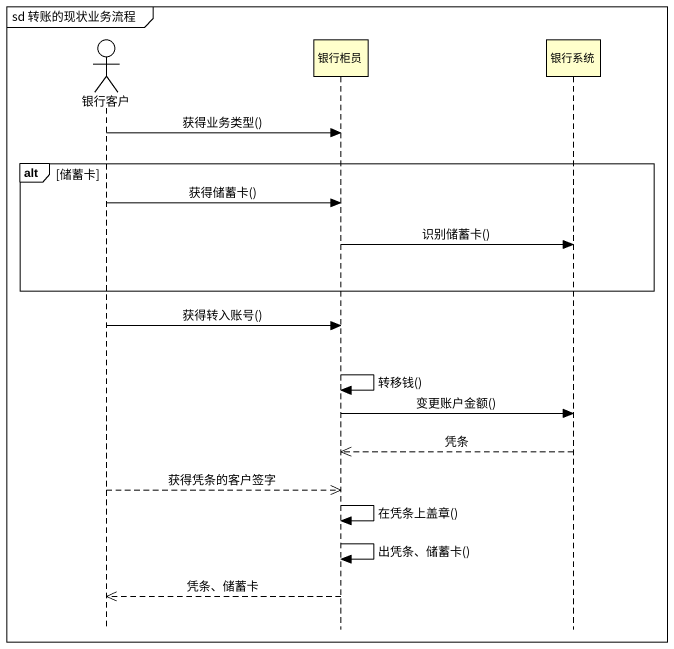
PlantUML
@startuml
mainframe sd 转账的现状业务流程
hide footbox
actor 银行客户
participant 银行柜员
participant 银行系统

银行客户 -> 银行柜员 : 获得业务类型()
alt 储蓄卡
  银行客户 -> 银行柜员 : 获得储蓄卡()
  银行柜员 -> 银行系统 : 识别储蓄卡()
end
银行客户 -> 银行柜员 : 获得转入账号()
银行柜员 -> 银行柜员 : 转移钱()
银行柜员 -> 银行系统 : 变更账户金额()
银行系统 -->> 银行柜员 : 凭条
银行客户 -->> 银行柜员 : 获得凭条的客户签字
银行柜员 -> 银行柜员 : 在凭条上盖章()
银行柜员 -> 银行柜员 : 出凭条、储蓄卡()
银行柜员 -->> 银行客户 : 凭条、储蓄卡
@enduml
